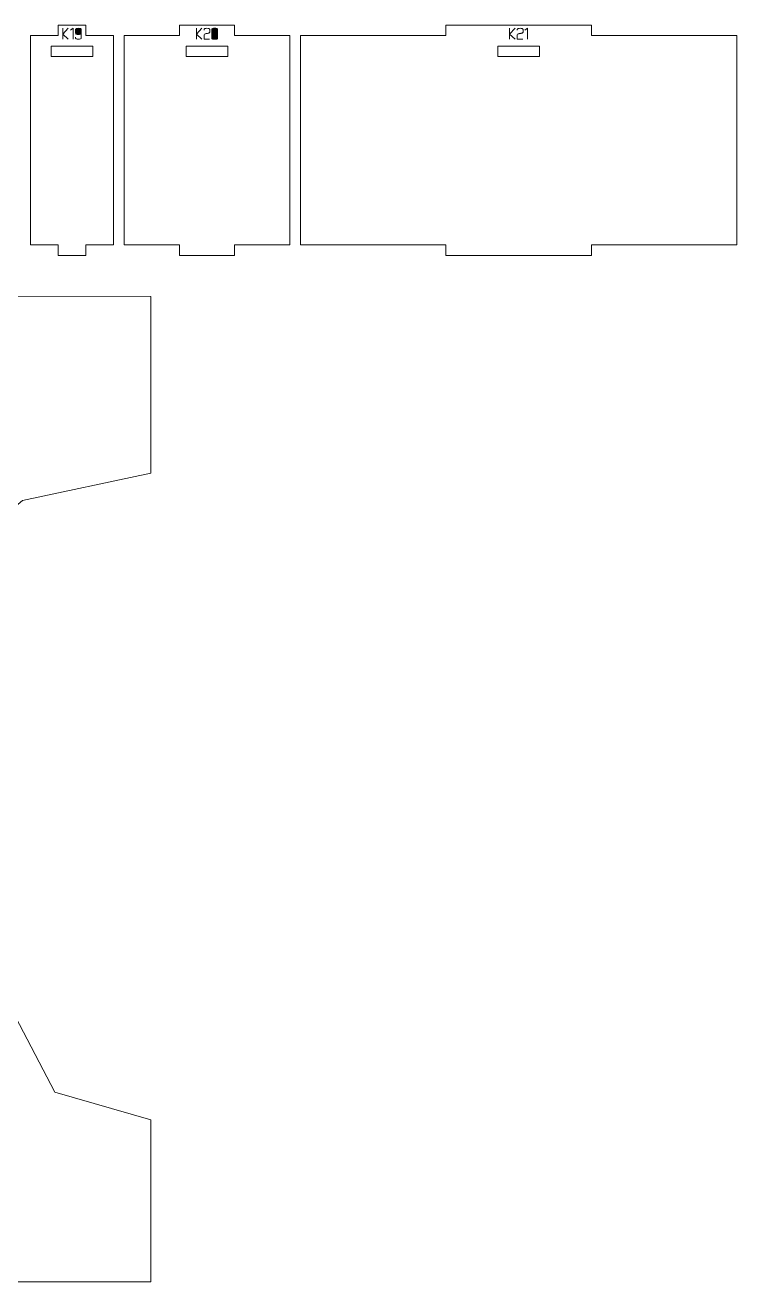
# Model space of a CAD drawing. Header units: centimetres. Extents: x -250 to 250, y -508 to 508.
# Drawn here: x -122.65 to -102.25, y -370.72 to -334.69 of the extents above; entities that cross this region are included whole.
import ezdxf

# ---------------------------------------------------------------- set-up
doc = ezdxf.new("R2010")
doc.units = ezdxf.units.CM
doc.header["$MEASUREMENT"] = 0
doc.layers.add('Capa 1', color=7, linetype='Continuous')

msp = doc.modelspace()

# ---------------------------------------------------------------- hatches: boundary and pattern name
at = {"layer": 'Capa 1', "true_color": 0x3e4095}
h = msp.add_hatch(color=175, dxfattribs=at)
edge = h.paths.add_edge_path()
edge.add_spline(control_points=[(-121.41891, -335.09462), (-121.41891, -335.09462), (-121.57759, -334.94282), (-121.57759, -334.94282), (-121.57759, -334.94282), (-121.57759, -335.09462), (-121.57759, -335.09462), (-121.57759, -335.09462), (-121.57759, -334.77818), (-121.57759, -334.77818), (-121.57759, -334.77818), (-121.57759, -334.94282), (-121.57759, -334.94282), (-121.57759, -334.94282), (-121.41891, -334.77818), (-121.41891, -334.77818), (-121.41891, -334.77818), (-121.57759, -334.94282), (-121.57759, -334.94282), (-121.57759, -334.94282), (-121.41891, -335.09462), (-121.41891, -335.09462)], knot_values=[0, 0, 0, 0, 0.14285714, 0.14285714, 0.14285714, 0.28571429, 0.28571429, 0.28571429, 0.42857143, 0.42857143, 0.42857143, 0.57142857, 0.57142857, 0.57142857, 0.71428571, 0.71428571, 0.71428571, 0.85714286, 0.85714286, 0.85714286, 1, 1, 1, 1], degree=3, periodic=1)
h = msp.add_hatch(color=175, dxfattribs=at)
edge = h.paths.add_edge_path()
edge.add_spline(control_points=[(-121.28133, -334.77772), (-121.28133, -334.77772), (-121.35746, -334.83046), (-121.35746, -334.83046), (-121.35746, -334.83046), (-121.28133, -334.77772), (-121.28133, -334.77772), (-121.28133, -334.77772), (-121.28133, -335.09462), (-121.28133, -335.09462), (-121.28133, -335.09462), (-121.28133, -334.77772), (-121.28133, -334.77772)], knot_values=[0, 0, 0, 0, 0.25, 0.25, 0.25, 0.5, 0.5, 0.5, 0.75, 0.75, 0.75, 1, 1, 1, 1], degree=3, periodic=1)
h = msp.add_hatch(color=175, dxfattribs=at)
edge = h.paths.add_edge_path()
edge.add_spline(control_points=[(-121.2107, -334.92081), (-121.2107, -334.93059), (-121.20283, -334.93892), (-121.18708, -334.9458), (-121.17134, -334.95268), (-121.15169, -334.95612), (-121.12815, -334.95612), (-121.10491, -334.95673), (-121.08535, -334.9539), (-121.06945, -334.94764), (-121.05355, -334.94137), (-121.0456, -334.93242), (-121.0456, -334.92081), (-121.0456, -334.92081), (-121.0456, -334.81349), (-121.0456, -334.81349), (-121.0456, -334.80371), (-121.05347, -334.79538), (-121.06922, -334.7885), (-121.08496, -334.78162), (-121.10461, -334.77818), (-121.12815, -334.77818), (-121.15169, -334.77818), (-121.17134, -334.78162), (-121.18708, -334.7885), (-121.20283, -334.79538), (-121.2107, -334.80371), (-121.2107, -334.81349), (-121.2107, -334.81349), (-121.2107, -334.92081), (-121.2107, -334.92081)], knot_values=[0, 0, 0, 0, 0.1, 0.1, 0.1, 0.2, 0.2, 0.2, 0.3, 0.3, 0.3, 0.4, 0.4, 0.4, 0.5, 0.5, 0.5, 0.6, 0.6, 0.6, 0.7, 0.7, 0.7, 0.8, 0.8, 0.8, 0.9, 0.9, 0.9, 1, 1, 1, 1], degree=3, periodic=1)
h = msp.add_hatch(color=175, dxfattribs=at)
edge = h.paths.add_edge_path()
edge.add_spline(control_points=[(-121.12815, -335.09462), (-121.15169, -335.09462), (-121.17134, -335.09118), (-121.18708, -335.0843), (-121.20283, -335.07742), (-121.2107, -335.06909), (-121.2107, -335.05931), (-121.2107, -335.05931), (-121.2107, -335.03408), (-121.2107, -335.03408), (-121.2107, -335.03408), (-121.2107, -335.05931), (-121.2107, -335.05931), (-121.2107, -335.06909), (-121.20283, -335.07742), (-121.18708, -335.0843), (-121.17134, -335.09118), (-121.15169, -335.09462), (-121.12815, -335.09462), (-121.10461, -335.09462), (-121.08496, -335.09118), (-121.06922, -335.0843), (-121.05347, -335.07742), (-121.0456, -335.06909), (-121.0456, -335.05931), (-121.0456, -335.05931), (-121.0456, -334.92081), (-121.0456, -334.92081), (-121.0456, -334.93242), (-121.05355, -334.94137), (-121.06945, -334.94764), (-121.08535, -334.9539), (-121.10491, -334.95673), (-121.12815, -334.95612), (-121.15169, -334.95612), (-121.17134, -334.95268), (-121.18708, -334.9458), (-121.20283, -334.93892), (-121.2107, -334.93059), (-121.2107, -334.92081), (-121.2107, -334.92081), (-121.2107, -334.81349), (-121.2107, -334.81349), (-121.2107, -334.80371), (-121.20283, -334.79538), (-121.18708, -334.7885), (-121.17134, -334.78162), (-121.15169, -334.77818), (-121.12815, -334.77818), (-121.10461, -334.77818), (-121.08496, -334.78162), (-121.06922, -334.7885), (-121.05347, -334.79538), (-121.0456, -334.80371), (-121.0456, -334.81349), (-121.0456, -334.81349), (-121.0456, -334.92081), (-121.0456, -334.92081), (-121.0456, -334.92081), (-121.0456, -335.05931), (-121.0456, -335.05931), (-121.0456, -335.06909), (-121.05347, -335.07742), (-121.06922, -335.0843), (-121.08496, -335.09118), (-121.10461, -335.09462), (-121.12815, -335.09462)], knot_values=[0, 0, 0, 0, 0.04545455, 0.04545455, 0.04545455, 0.09090909, 0.09090909, 0.09090909, 0.13636364, 0.13636364, 0.13636364, 0.18181818, 0.18181818, 0.18181818, 0.22727273, 0.22727273, 0.22727273, 0.27272727, 0.27272727, 0.27272727, 0.31818182, 0.31818182, 0.31818182, 0.36363636, 0.36363636, 0.36363636, 0.40909091, 0.40909091, 0.40909091, 0.45454545, 0.45454545, 0.45454545, 0.5, 0.5, 0.5, 0.54545455, 0.54545455, 0.54545455, 0.59090909, 0.59090909, 0.59090909, 0.63636364, 0.63636364, 0.63636364, 0.68181818, 0.68181818, 0.68181818, 0.72727273, 0.72727273, 0.72727273, 0.77272727, 0.77272727, 0.77272727, 0.81818182, 0.81818182, 0.81818182, 0.86363636, 0.86363636, 0.86363636, 0.90909091, 0.90909091, 0.90909091, 0.95454545, 0.95454545, 0.95454545, 1, 1, 1, 1], degree=3, periodic=1)
h = msp.add_hatch(color=175, dxfattribs=at)
edge = h.paths.add_edge_path()
edge.add_spline(control_points=[(-117.58488, -335.09462), (-117.58488, -335.09462), (-117.74356, -334.94282), (-117.74356, -334.94282), (-117.74356, -334.94282), (-117.74356, -335.09462), (-117.74356, -335.09462), (-117.74356, -335.09462), (-117.74356, -334.77818), (-117.74356, -334.77818), (-117.74356, -334.77818), (-117.74356, -334.94282), (-117.74356, -334.94282), (-117.74356, -334.94282), (-117.58488, -334.77818), (-117.58488, -334.77818), (-117.58488, -334.77818), (-117.74356, -334.94282), (-117.74356, -334.94282), (-117.74356, -334.94282), (-117.58488, -335.09462), (-117.58488, -335.09462)], knot_values=[0, 0, 0, 0, 0.14285714, 0.14285714, 0.14285714, 0.28571429, 0.28571429, 0.28571429, 0.42857143, 0.42857143, 0.42857143, 0.57142857, 0.57142857, 0.57142857, 0.71428571, 0.71428571, 0.71428571, 0.85714286, 0.85714286, 0.85714286, 1, 1, 1, 1], degree=3, periodic=1)
h = msp.add_hatch(color=175, dxfattribs=at)
edge = h.paths.add_edge_path()
edge.add_spline(control_points=[(-117.52389, -335.09462), (-117.52389, -335.09462), (-117.52389, -334.96208), (-117.52389, -334.96208), (-117.52297, -334.95016), (-117.51212, -334.94099), (-117.49133, -334.93457), (-117.48277, -334.93395), (-117.47459, -334.93296), (-117.46679, -334.93158), (-117.459, -334.93021), (-117.45112, -334.92876), (-117.44317, -334.92723), (-117.4285, -334.92478), (-117.41726, -334.92279), (-117.40947, -334.92127), (-117.40167, -334.91974), (-117.3941, -334.91775), (-117.38676, -334.9153), (-117.36781, -334.90827), (-117.35833, -334.89925), (-117.35833, -334.88825), (-117.35833, -334.88825), (-117.35833, -334.81349), (-117.35833, -334.81349), (-117.35833, -334.80371), (-117.3662, -334.79538), (-117.38195, -334.7885), (-117.39769, -334.78162), (-117.41734, -334.77818), (-117.44088, -334.77818), (-117.46442, -334.77818), (-117.48407, -334.78162), (-117.49981, -334.7885), (-117.51556, -334.79538), (-117.52343, -334.80371), (-117.52343, -334.81349), (-117.52343, -334.81349), (-117.52343, -334.83596), (-117.52343, -334.83596), (-117.52343, -334.83596), (-117.52343, -334.81349), (-117.52343, -334.81349), (-117.52343, -334.80371), (-117.51556, -334.79538), (-117.49981, -334.7885), (-117.48407, -334.78162), (-117.46442, -334.77818), (-117.44088, -334.77818), (-117.41734, -334.77818), (-117.39769, -334.78162), (-117.38195, -334.7885), (-117.3662, -334.79538), (-117.35833, -334.80371), (-117.35833, -334.81349), (-117.35833, -334.81349), (-117.35833, -334.88825), (-117.35833, -334.88825), (-117.35833, -334.89925), (-117.36781, -334.90827), (-117.38676, -334.9153), (-117.3941, -334.91775), (-117.40167, -334.91974), (-117.40947, -334.92127), (-117.41726, -334.92279), (-117.4285, -334.92478), (-117.44317, -334.92723), (-117.45112, -334.92876), (-117.459, -334.93021), (-117.46679, -334.93158), (-117.47459, -334.93296), (-117.48277, -334.93395), (-117.49133, -334.93457), (-117.51212, -334.94099), (-117.52297, -334.95016), (-117.52389, -334.96208), (-117.52389, -334.96208), (-117.52389, -335.09462), (-117.52389, -335.09462), (-117.52389, -335.09462), (-117.36704, -335.09462), (-117.36704, -335.09462), (-117.36704, -335.09462), (-117.52389, -335.09462), (-117.52389, -335.09462)], knot_values=[0, 0, 0, 0, 0.03571429, 0.03571429, 0.03571429, 0.07142857, 0.07142857, 0.07142857, 0.10714286, 0.10714286, 0.10714286, 0.14285714, 0.14285714, 0.14285714, 0.17857143, 0.17857143, 0.17857143, 0.21428571, 0.21428571, 0.21428571, 0.25, 0.25, 0.25, 0.28571429, 0.28571429, 0.28571429, 0.32142857, 0.32142857, 0.32142857, 0.35714286, 0.35714286, 0.35714286, 0.39285714, 0.39285714, 0.39285714, 0.42857143, 0.42857143, 0.42857143, 0.46428571, 0.46428571, 0.46428571, 0.5, 0.5, 0.5, 0.53571429, 0.53571429, 0.53571429, 0.57142857, 0.57142857, 0.57142857, 0.60714286, 0.60714286, 0.60714286, 0.64285714, 0.64285714, 0.64285714, 0.67857143, 0.67857143, 0.67857143, 0.71428571, 0.71428571, 0.71428571, 0.75, 0.75, 0.75, 0.78571429, 0.78571429, 0.78571429, 0.82142857, 0.82142857, 0.82142857, 0.85714286, 0.85714286, 0.85714286, 0.89285714, 0.89285714, 0.89285714, 0.92857143, 0.92857143, 0.92857143, 0.96428571, 0.96428571, 0.96428571, 1, 1, 1, 1], degree=3, periodic=1)
h = msp.add_hatch(color=175, dxfattribs=at)
edge = h.paths.add_edge_path()
edge.add_spline(control_points=[(-117.3033, -335.07077), (-117.3033, -335.08056), (-117.29543, -335.08698), (-117.27968, -335.09003), (-117.26394, -335.09309), (-117.24429, -335.09462), (-117.22075, -335.09462), (-117.19721, -335.09462), (-117.17756, -335.09309), (-117.16182, -335.09003), (-117.14607, -335.08698), (-117.1382, -335.08056), (-117.1382, -335.07077), (-117.1382, -335.07077), (-117.1382, -334.80249), (-117.1382, -334.80249), (-117.1382, -334.7927), (-117.14607, -334.7862), (-117.16182, -334.78299), (-117.17756, -334.77978), (-117.19721, -334.77818), (-117.22075, -334.77818), (-117.24429, -334.77818), (-117.26394, -334.77978), (-117.27968, -334.78299), (-117.29543, -334.7862), (-117.3033, -334.7927), (-117.3033, -334.80249), (-117.3033, -334.80249), (-117.3033, -335.07077), (-117.3033, -335.07077)], knot_values=[0, 0, 0, 0, 0.1, 0.1, 0.1, 0.2, 0.2, 0.2, 0.3, 0.3, 0.3, 0.4, 0.4, 0.4, 0.5, 0.5, 0.5, 0.6, 0.6, 0.6, 0.7, 0.7, 0.7, 0.8, 0.8, 0.8, 0.9, 0.9, 0.9, 1, 1, 1, 1], degree=3, periodic=1)
h = msp.add_hatch(color=175, dxfattribs=at)
edge = h.paths.add_edge_path()
edge.add_spline(control_points=[(-117.1382, -335.07077), (-117.1382, -335.08056), (-117.14607, -335.08698), (-117.16182, -335.09003), (-117.17756, -335.09309), (-117.19721, -335.09462), (-117.22075, -335.09462), (-117.24429, -335.09462), (-117.26394, -335.09309), (-117.27968, -335.09003), (-117.29543, -335.08698), (-117.3033, -335.08056), (-117.3033, -335.07077), (-117.3033, -335.07077), (-117.3033, -334.80249), (-117.3033, -334.80249), (-117.3033, -334.7927), (-117.29543, -334.7862), (-117.27968, -334.78299), (-117.26394, -334.77978), (-117.24429, -334.77818), (-117.22075, -334.77818), (-117.19721, -334.77818), (-117.17756, -334.77978), (-117.16182, -334.78299), (-117.14607, -334.7862), (-117.1382, -334.7927), (-117.1382, -334.80249), (-117.1382, -334.80249), (-117.1382, -335.07077), (-117.1382, -335.07077)], knot_values=[0, 0, 0, 0, 0.1, 0.1, 0.1, 0.2, 0.2, 0.2, 0.3, 0.3, 0.3, 0.4, 0.4, 0.4, 0.5, 0.5, 0.5, 0.6, 0.6, 0.6, 0.7, 0.7, 0.7, 0.8, 0.8, 0.8, 0.9, 0.9, 0.9, 1, 1, 1, 1], degree=3, periodic=1)
h = msp.add_hatch(color=175, dxfattribs=at)
edge = h.paths.add_edge_path()
edge.add_spline(control_points=[(-108.6051, -335.09462), (-108.6051, -335.09462), (-108.76378, -334.94282), (-108.76378, -334.94282), (-108.76378, -334.94282), (-108.76378, -335.09462), (-108.76378, -335.09462), (-108.76378, -335.09462), (-108.76378, -334.77818), (-108.76378, -334.77818), (-108.76378, -334.77818), (-108.76378, -334.94282), (-108.76378, -334.94282), (-108.76378, -334.94282), (-108.6051, -334.77818), (-108.6051, -334.77818), (-108.6051, -334.77818), (-108.76378, -334.94282), (-108.76378, -334.94282), (-108.76378, -334.94282), (-108.6051, -335.09462), (-108.6051, -335.09462)], knot_values=[0, 0, 0, 0, 0.14285714, 0.14285714, 0.14285714, 0.28571429, 0.28571429, 0.28571429, 0.42857143, 0.42857143, 0.42857143, 0.57142857, 0.57142857, 0.57142857, 0.71428571, 0.71428571, 0.71428571, 0.85714286, 0.85714286, 0.85714286, 1, 1, 1, 1], degree=3, periodic=1)
h = msp.add_hatch(color=175, dxfattribs=at)
edge = h.paths.add_edge_path()
edge.add_spline(control_points=[(-108.54411, -335.09462), (-108.54411, -335.09462), (-108.54411, -334.96208), (-108.54411, -334.96208), (-108.54319, -334.95016), (-108.53234, -334.94099), (-108.51155, -334.93457), (-108.50299, -334.93395), (-108.49481, -334.93296), (-108.48701, -334.93158), (-108.47922, -334.93021), (-108.47134, -334.92876), (-108.46339, -334.92723), (-108.44872, -334.92478), (-108.43748, -334.92279), (-108.42969, -334.92127), (-108.42189, -334.91974), (-108.41432, -334.91775), (-108.40698, -334.9153), (-108.38803, -334.90827), (-108.37855, -334.89925), (-108.37855, -334.88825), (-108.37855, -334.88825), (-108.37855, -334.81349), (-108.37855, -334.81349), (-108.37855, -334.80371), (-108.38642, -334.79538), (-108.40217, -334.7885), (-108.41791, -334.78162), (-108.43756, -334.77818), (-108.4611, -334.77818), (-108.48464, -334.77818), (-108.50429, -334.78162), (-108.52003, -334.7885), (-108.53578, -334.79538), (-108.54365, -334.80371), (-108.54365, -334.81349), (-108.54365, -334.81349), (-108.54365, -334.83596), (-108.54365, -334.83596), (-108.54365, -334.83596), (-108.54365, -334.81349), (-108.54365, -334.81349), (-108.54365, -334.80371), (-108.53578, -334.79538), (-108.52003, -334.7885), (-108.50429, -334.78162), (-108.48464, -334.77818), (-108.4611, -334.77818), (-108.43756, -334.77818), (-108.41791, -334.78162), (-108.40217, -334.7885), (-108.38642, -334.79538), (-108.37855, -334.80371), (-108.37855, -334.81349), (-108.37855, -334.81349), (-108.37855, -334.88825), (-108.37855, -334.88825), (-108.37855, -334.89925), (-108.38803, -334.90827), (-108.40698, -334.9153), (-108.41432, -334.91775), (-108.42189, -334.91974), (-108.42969, -334.92127), (-108.43748, -334.92279), (-108.44872, -334.92478), (-108.46339, -334.92723), (-108.47134, -334.92876), (-108.47922, -334.93021), (-108.48701, -334.93158), (-108.49481, -334.93296), (-108.50299, -334.93395), (-108.51155, -334.93457), (-108.53234, -334.94099), (-108.54319, -334.95016), (-108.54411, -334.96208), (-108.54411, -334.96208), (-108.54411, -335.09462), (-108.54411, -335.09462), (-108.54411, -335.09462), (-108.38726, -335.09462), (-108.38726, -335.09462), (-108.38726, -335.09462), (-108.54411, -335.09462), (-108.54411, -335.09462)], knot_values=[0, 0, 0, 0, 0.03571429, 0.03571429, 0.03571429, 0.07142857, 0.07142857, 0.07142857, 0.10714286, 0.10714286, 0.10714286, 0.14285714, 0.14285714, 0.14285714, 0.17857143, 0.17857143, 0.17857143, 0.21428571, 0.21428571, 0.21428571, 0.25, 0.25, 0.25, 0.28571429, 0.28571429, 0.28571429, 0.32142857, 0.32142857, 0.32142857, 0.35714286, 0.35714286, 0.35714286, 0.39285714, 0.39285714, 0.39285714, 0.42857143, 0.42857143, 0.42857143, 0.46428571, 0.46428571, 0.46428571, 0.5, 0.5, 0.5, 0.53571429, 0.53571429, 0.53571429, 0.57142857, 0.57142857, 0.57142857, 0.60714286, 0.60714286, 0.60714286, 0.64285714, 0.64285714, 0.64285714, 0.67857143, 0.67857143, 0.67857143, 0.71428571, 0.71428571, 0.71428571, 0.75, 0.75, 0.75, 0.78571429, 0.78571429, 0.78571429, 0.82142857, 0.82142857, 0.82142857, 0.85714286, 0.85714286, 0.85714286, 0.89285714, 0.89285714, 0.89285714, 0.92857143, 0.92857143, 0.92857143, 0.96428571, 0.96428571, 0.96428571, 1, 1, 1, 1], degree=3, periodic=1)
h = msp.add_hatch(color=175, dxfattribs=at)
edge = h.paths.add_edge_path()
edge.add_spline(control_points=[(-108.24739, -334.77772), (-108.24739, -334.77772), (-108.32352, -334.83046), (-108.32352, -334.83046), (-108.32352, -334.83046), (-108.24739, -334.77772), (-108.24739, -334.77772), (-108.24739, -334.77772), (-108.24739, -335.09462), (-108.24739, -335.09462), (-108.24739, -335.09462), (-108.24739, -334.77772), (-108.24739, -334.77772)], knot_values=[0, 0, 0, 0, 0.25, 0.25, 0.25, 0.5, 0.5, 0.5, 0.75, 0.75, 0.75, 1, 1, 1, 1], degree=3, periodic=1)

# ---------------------------------------------------------------- linework, layer by layer
at = {"layer": 'Capa 1', "color": 240, "lineweight": 9}
for points, knots in [([(-122.50491, -334.98822), (-122.50491, -334.98822), (-122.50491, -340.98822), (-122.50491, -340.98822), (-122.50491, -340.98822), (-121.70937, -340.98822), (-121.70937, -340.98822), (-121.70937, -340.98822), (-121.70937, -341.28822), (-121.70937, -341.28822), (-121.70937, -341.28822), (-120.91383, -341.28822), (-120.91383, -341.28822), (-120.91383, -341.28822), (-120.91383, -340.98822), (-120.91383, -340.98822), (-120.91383, -340.98822), (-120.11829, -340.98822), (-120.11829, -340.98822), (-120.11829, -340.98822), (-120.11829, -334.98822), (-120.11829, -334.98822), (-120.11829, -334.98822), (-120.91383, -334.98822), (-120.91383, -334.98822), (-120.91383, -334.98822), (-120.91383, -334.68822), (-120.91383, -334.68822), (-120.91383, -334.68822), (-121.70937, -334.68822), (-121.70937, -334.68822), (-121.70937, -334.68822), (-121.70937, -334.98822), (-121.70937, -334.98822), (-121.70937, -334.98822), (-122.50491, -334.98822), (-122.50491, -334.98822)], [0, 0, 0, 0, 0.08333333, 0.08333333, 0.08333333, 0.16666667, 0.16666667, 0.16666667, 0.25, 0.25, 0.25, 0.33333333, 0.33333333, 0.33333333, 0.41666667, 0.41666667, 0.41666667, 0.5, 0.5, 0.5, 0.58333333, 0.58333333, 0.58333333, 0.66666667, 0.66666667, 0.66666667, 0.75, 0.75, 0.75, 0.83333333, 0.83333333, 0.83333333, 0.91666667, 0.91666667, 0.91666667, 1, 1, 1, 1]), ([(-119.81829, -334.98822), (-119.81829, -334.98822), (-119.81829, -340.98822), (-119.81829, -340.98822), (-119.81829, -340.98822), (-118.23334, -340.98822), (-118.23334, -340.98822), (-118.23334, -340.98822), (-118.23334, -341.28822), (-118.23334, -341.28822), (-118.23334, -341.28822), (-116.6484, -341.28822), (-116.6484, -341.28822), (-116.6484, -341.28822), (-116.6484, -340.98822), (-116.6484, -340.98822), (-116.6484, -340.98822), (-115.06346, -340.98822), (-115.06346, -340.98822), (-115.06346, -340.98822), (-115.06346, -334.98822), (-115.06346, -334.98822), (-115.06346, -334.98822), (-116.6484, -334.98822), (-116.6484, -334.98822), (-116.6484, -334.98822), (-116.6484, -334.68822), (-116.6484, -334.68822), (-116.6484, -334.68822), (-118.23334, -334.68822), (-118.23334, -334.68822), (-118.23334, -334.68822), (-118.23334, -334.98822), (-118.23334, -334.98822), (-118.23334, -334.98822), (-119.81829, -334.98822), (-119.81829, -334.98822)], [0, 0, 0, 0, 0.08333333, 0.08333333, 0.08333333, 0.16666667, 0.16666667, 0.16666667, 0.25, 0.25, 0.25, 0.33333333, 0.33333333, 0.33333333, 0.41666667, 0.41666667, 0.41666667, 0.5, 0.5, 0.5, 0.58333333, 0.58333333, 0.58333333, 0.66666667, 0.66666667, 0.66666667, 0.75, 0.75, 0.75, 0.83333333, 0.83333333, 0.83333333, 0.91666667, 0.91666667, 0.91666667, 1, 1, 1, 1]), ([(-114.76346, -334.98822), (-114.76346, -334.98822), (-114.76346, -340.98822), (-114.76346, -340.98822), (-114.76346, -340.98822), (-110.59154, -340.98822), (-110.59154, -340.98822), (-110.59154, -340.98822), (-110.59154, -341.28822), (-110.59154, -341.28822), (-110.59154, -341.28822), (-106.41963, -341.28822), (-106.41963, -341.28822), (-106.41963, -341.28822), (-106.41963, -340.98822), (-106.41963, -340.98822), (-106.41963, -340.98822), (-102.24772, -340.98822), (-102.24772, -340.98822), (-102.24772, -340.98822), (-102.24772, -334.98822), (-102.24772, -334.98822), (-102.24772, -334.98822), (-106.41963, -334.98822), (-106.41963, -334.98822), (-106.41963, -334.98822), (-106.41963, -334.68822), (-106.41963, -334.68822), (-106.41963, -334.68822), (-110.59154, -334.68822), (-110.59154, -334.68822), (-110.59154, -334.68822), (-110.59154, -334.98822), (-110.59154, -334.98822), (-110.59154, -334.98822), (-114.76346, -334.98822), (-114.76346, -334.98822)], [0, 0, 0, 0, 0.08333333, 0.08333333, 0.08333333, 0.16666667, 0.16666667, 0.16666667, 0.25, 0.25, 0.25, 0.33333333, 0.33333333, 0.33333333, 0.41666667, 0.41666667, 0.41666667, 0.5, 0.5, 0.5, 0.58333333, 0.58333333, 0.58333333, 0.66666667, 0.66666667, 0.66666667, 0.75, 0.75, 0.75, 0.83333333, 0.83333333, 0.83333333, 0.91666667, 0.91666667, 0.91666667, 1, 1, 1, 1]), ([(-121.9116, -335.58835), (-121.9116, -335.58835), (-120.7116, -335.58835), (-120.7116, -335.58835), (-120.7116, -335.58835), (-120.7116, -335.28835), (-120.7116, -335.28835), (-120.7116, -335.28835), (-121.9116, -335.28835), (-121.9116, -335.28835), (-121.9116, -335.28835), (-121.9116, -335.58835), (-121.9116, -335.58835)], [0, 0, 0, 0, 0.25, 0.25, 0.25, 0.5, 0.5, 0.5, 0.75, 0.75, 0.75, 1, 1, 1, 1]), ([(-118.04087, -335.58835), (-118.04087, -335.58835), (-116.84087, -335.58835), (-116.84087, -335.58835), (-116.84087, -335.58835), (-116.84087, -335.28835), (-116.84087, -335.28835), (-116.84087, -335.28835), (-118.04087, -335.28835), (-118.04087, -335.28835), (-118.04087, -335.28835), (-118.04087, -335.58835), (-118.04087, -335.58835)], [0, 0, 0, 0, 0.25, 0.25, 0.25, 0.5, 0.5, 0.5, 0.75, 0.75, 0.75, 1, 1, 1, 1]), ([(-109.10559, -335.58835), (-109.10559, -335.58835), (-107.90559, -335.58835), (-107.90559, -335.58835), (-107.90559, -335.58835), (-107.90559, -335.28835), (-107.90559, -335.28835), (-107.90559, -335.28835), (-109.10559, -335.28835), (-109.10559, -335.28835), (-109.10559, -335.28835), (-109.10559, -335.58835), (-109.10559, -335.58835)], [0, 0, 0, 0, 0.25, 0.25, 0.25, 0.5, 0.5, 0.5, 0.75, 0.75, 0.75, 1, 1, 1, 1])]:
    msp.add_open_spline(points, degree=3, knots=knots, dxfattribs=at)
at = {"layer": 'Capa 1', "color": 114, "lineweight": 9}
for points, knots in [([(-121.41891, -335.09462), (-121.41891, -335.09462), (-121.57759, -334.94282), (-121.57759, -334.94282), (-121.57759, -334.94282), (-121.57759, -335.09462), (-121.57759, -335.09462), (-121.57759, -335.09462), (-121.57759, -334.77818), (-121.57759, -334.77818), (-121.57759, -334.77818), (-121.57759, -334.94282), (-121.57759, -334.94282), (-121.57759, -334.94282), (-121.41891, -334.77818), (-121.41891, -334.77818), (-121.41891, -334.77818), (-121.57759, -334.94282), (-121.57759, -334.94282), (-121.57759, -334.94282), (-121.41891, -335.09462), (-121.41891, -335.09462)], [0, 0, 0, 0, 0.14285714, 0.14285714, 0.14285714, 0.28571429, 0.28571429, 0.28571429, 0.42857143, 0.42857143, 0.42857143, 0.57142857, 0.57142857, 0.57142857, 0.71428571, 0.71428571, 0.71428571, 0.85714286, 0.85714286, 0.85714286, 1, 1, 1, 1]), ([(-121.28133, -334.77772), (-121.28133, -334.77772), (-121.35746, -334.83046), (-121.35746, -334.83046), (-121.35746, -334.83046), (-121.28133, -334.77772), (-121.28133, -334.77772), (-121.28133, -334.77772), (-121.28133, -335.09462), (-121.28133, -335.09462), (-121.28133, -335.09462), (-121.28133, -334.77772), (-121.28133, -334.77772)], [0, 0, 0, 0, 0.25, 0.25, 0.25, 0.5, 0.5, 0.5, 0.75, 0.75, 0.75, 1, 1, 1, 1]), ([(-121.2107, -334.92081), (-121.2107, -334.93059), (-121.20283, -334.93892), (-121.18708, -334.9458), (-121.17134, -334.95268), (-121.15169, -334.95612), (-121.12815, -334.95612), (-121.10491, -334.95673), (-121.08535, -334.9539), (-121.06945, -334.94764), (-121.05355, -334.94137), (-121.0456, -334.93242), (-121.0456, -334.92081), (-121.0456, -334.92081), (-121.0456, -334.81349), (-121.0456, -334.81349), (-121.0456, -334.80371), (-121.05347, -334.79538), (-121.06922, -334.7885), (-121.08496, -334.78162), (-121.10461, -334.77818), (-121.12815, -334.77818), (-121.15169, -334.77818), (-121.17134, -334.78162), (-121.18708, -334.7885), (-121.20283, -334.79538), (-121.2107, -334.80371), (-121.2107, -334.81349), (-121.2107, -334.81349), (-121.2107, -334.92081), (-121.2107, -334.92081)], [0, 0, 0, 0, 0.1, 0.1, 0.1, 0.2, 0.2, 0.2, 0.3, 0.3, 0.3, 0.4, 0.4, 0.4, 0.5, 0.5, 0.5, 0.6, 0.6, 0.6, 0.7, 0.7, 0.7, 0.8, 0.8, 0.8, 0.9, 0.9, 0.9, 1, 1, 1, 1]), ([(-121.12815, -335.09462), (-121.15169, -335.09462), (-121.17134, -335.09118), (-121.18708, -335.0843), (-121.20283, -335.07742), (-121.2107, -335.06909), (-121.2107, -335.05931), (-121.2107, -335.05931), (-121.2107, -335.03408), (-121.2107, -335.03408), (-121.2107, -335.03408), (-121.2107, -335.05931), (-121.2107, -335.05931), (-121.2107, -335.06909), (-121.20283, -335.07742), (-121.18708, -335.0843), (-121.17134, -335.09118), (-121.15169, -335.09462), (-121.12815, -335.09462), (-121.10461, -335.09462), (-121.08496, -335.09118), (-121.06922, -335.0843), (-121.05347, -335.07742), (-121.0456, -335.06909), (-121.0456, -335.05931), (-121.0456, -335.05931), (-121.0456, -334.92081), (-121.0456, -334.92081), (-121.0456, -334.93242), (-121.05355, -334.94137), (-121.06945, -334.94764), (-121.08535, -334.9539), (-121.10491, -334.95673), (-121.12815, -334.95612), (-121.15169, -334.95612), (-121.17134, -334.95268), (-121.18708, -334.9458), (-121.20283, -334.93892), (-121.2107, -334.93059), (-121.2107, -334.92081), (-121.2107, -334.92081), (-121.2107, -334.81349), (-121.2107, -334.81349), (-121.2107, -334.80371), (-121.20283, -334.79538), (-121.18708, -334.7885), (-121.17134, -334.78162), (-121.15169, -334.77818), (-121.12815, -334.77818), (-121.10461, -334.77818), (-121.08496, -334.78162), (-121.06922, -334.7885), (-121.05347, -334.79538), (-121.0456, -334.80371), (-121.0456, -334.81349), (-121.0456, -334.81349), (-121.0456, -334.92081), (-121.0456, -334.92081), (-121.0456, -334.92081), (-121.0456, -335.05931), (-121.0456, -335.05931), (-121.0456, -335.06909), (-121.05347, -335.07742), (-121.06922, -335.0843), (-121.08496, -335.09118), (-121.10461, -335.09462), (-121.12815, -335.09462)], [0, 0, 0, 0, 0.04545455, 0.04545455, 0.04545455, 0.09090909, 0.09090909, 0.09090909, 0.13636364, 0.13636364, 0.13636364, 0.18181818, 0.18181818, 0.18181818, 0.22727273, 0.22727273, 0.22727273, 0.27272727, 0.27272727, 0.27272727, 0.31818182, 0.31818182, 0.31818182, 0.36363636, 0.36363636, 0.36363636, 0.40909091, 0.40909091, 0.40909091, 0.45454545, 0.45454545, 0.45454545, 0.5, 0.5, 0.5, 0.54545455, 0.54545455, 0.54545455, 0.59090909, 0.59090909, 0.59090909, 0.63636364, 0.63636364, 0.63636364, 0.68181818, 0.68181818, 0.68181818, 0.72727273, 0.72727273, 0.72727273, 0.77272727, 0.77272727, 0.77272727, 0.81818182, 0.81818182, 0.81818182, 0.86363636, 0.86363636, 0.86363636, 0.90909091, 0.90909091, 0.90909091, 0.95454545, 0.95454545, 0.95454545, 1, 1, 1, 1]), ([(-117.58488, -335.09462), (-117.58488, -335.09462), (-117.74356, -334.94282), (-117.74356, -334.94282), (-117.74356, -334.94282), (-117.74356, -335.09462), (-117.74356, -335.09462), (-117.74356, -335.09462), (-117.74356, -334.77818), (-117.74356, -334.77818), (-117.74356, -334.77818), (-117.74356, -334.94282), (-117.74356, -334.94282), (-117.74356, -334.94282), (-117.58488, -334.77818), (-117.58488, -334.77818), (-117.58488, -334.77818), (-117.74356, -334.94282), (-117.74356, -334.94282), (-117.74356, -334.94282), (-117.58488, -335.09462), (-117.58488, -335.09462)], [0, 0, 0, 0, 0.14285714, 0.14285714, 0.14285714, 0.28571429, 0.28571429, 0.28571429, 0.42857143, 0.42857143, 0.42857143, 0.57142857, 0.57142857, 0.57142857, 0.71428571, 0.71428571, 0.71428571, 0.85714286, 0.85714286, 0.85714286, 1, 1, 1, 1]), ([(-117.52389, -335.09462), (-117.52389, -335.09462), (-117.52389, -334.96208), (-117.52389, -334.96208), (-117.52297, -334.95016), (-117.51212, -334.94099), (-117.49133, -334.93457), (-117.48277, -334.93395), (-117.47459, -334.93296), (-117.46679, -334.93158), (-117.459, -334.93021), (-117.45112, -334.92876), (-117.44317, -334.92723), (-117.4285, -334.92478), (-117.41726, -334.92279), (-117.40947, -334.92127), (-117.40167, -334.91974), (-117.3941, -334.91775), (-117.38676, -334.9153), (-117.36781, -334.90827), (-117.35833, -334.89925), (-117.35833, -334.88825), (-117.35833, -334.88825), (-117.35833, -334.81349), (-117.35833, -334.81349), (-117.35833, -334.80371), (-117.3662, -334.79538), (-117.38195, -334.7885), (-117.39769, -334.78162), (-117.41734, -334.77818), (-117.44088, -334.77818), (-117.46442, -334.77818), (-117.48407, -334.78162), (-117.49981, -334.7885), (-117.51556, -334.79538), (-117.52343, -334.80371), (-117.52343, -334.81349), (-117.52343, -334.81349), (-117.52343, -334.83596), (-117.52343, -334.83596), (-117.52343, -334.83596), (-117.52343, -334.81349), (-117.52343, -334.81349), (-117.52343, -334.80371), (-117.51556, -334.79538), (-117.49981, -334.7885), (-117.48407, -334.78162), (-117.46442, -334.77818), (-117.44088, -334.77818), (-117.41734, -334.77818), (-117.39769, -334.78162), (-117.38195, -334.7885), (-117.3662, -334.79538), (-117.35833, -334.80371), (-117.35833, -334.81349), (-117.35833, -334.81349), (-117.35833, -334.88825), (-117.35833, -334.88825), (-117.35833, -334.89925), (-117.36781, -334.90827), (-117.38676, -334.9153), (-117.3941, -334.91775), (-117.40167, -334.91974), (-117.40947, -334.92127), (-117.41726, -334.92279), (-117.4285, -334.92478), (-117.44317, -334.92723), (-117.45112, -334.92876), (-117.459, -334.93021), (-117.46679, -334.93158), (-117.47459, -334.93296), (-117.48277, -334.93395), (-117.49133, -334.93457), (-117.51212, -334.94099), (-117.52297, -334.95016), (-117.52389, -334.96208), (-117.52389, -334.96208), (-117.52389, -335.09462), (-117.52389, -335.09462), (-117.52389, -335.09462), (-117.36704, -335.09462), (-117.36704, -335.09462), (-117.36704, -335.09462), (-117.52389, -335.09462), (-117.52389, -335.09462)], [0, 0, 0, 0, 0.03571429, 0.03571429, 0.03571429, 0.07142857, 0.07142857, 0.07142857, 0.10714286, 0.10714286, 0.10714286, 0.14285714, 0.14285714, 0.14285714, 0.17857143, 0.17857143, 0.17857143, 0.21428571, 0.21428571, 0.21428571, 0.25, 0.25, 0.25, 0.28571429, 0.28571429, 0.28571429, 0.32142857, 0.32142857, 0.32142857, 0.35714286, 0.35714286, 0.35714286, 0.39285714, 0.39285714, 0.39285714, 0.42857143, 0.42857143, 0.42857143, 0.46428571, 0.46428571, 0.46428571, 0.5, 0.5, 0.5, 0.53571429, 0.53571429, 0.53571429, 0.57142857, 0.57142857, 0.57142857, 0.60714286, 0.60714286, 0.60714286, 0.64285714, 0.64285714, 0.64285714, 0.67857143, 0.67857143, 0.67857143, 0.71428571, 0.71428571, 0.71428571, 0.75, 0.75, 0.75, 0.78571429, 0.78571429, 0.78571429, 0.82142857, 0.82142857, 0.82142857, 0.85714286, 0.85714286, 0.85714286, 0.89285714, 0.89285714, 0.89285714, 0.92857143, 0.92857143, 0.92857143, 0.96428571, 0.96428571, 0.96428571, 1, 1, 1, 1]), ([(-117.3033, -335.07077), (-117.3033, -335.08056), (-117.29543, -335.08698), (-117.27968, -335.09003), (-117.26394, -335.09309), (-117.24429, -335.09462), (-117.22075, -335.09462), (-117.19721, -335.09462), (-117.17756, -335.09309), (-117.16182, -335.09003), (-117.14607, -335.08698), (-117.1382, -335.08056), (-117.1382, -335.07077), (-117.1382, -335.07077), (-117.1382, -334.80249), (-117.1382, -334.80249), (-117.1382, -334.7927), (-117.14607, -334.7862), (-117.16182, -334.78299), (-117.17756, -334.77978), (-117.19721, -334.77818), (-117.22075, -334.77818), (-117.24429, -334.77818), (-117.26394, -334.77978), (-117.27968, -334.78299), (-117.29543, -334.7862), (-117.3033, -334.7927), (-117.3033, -334.80249), (-117.3033, -334.80249), (-117.3033, -335.07077), (-117.3033, -335.07077)], [0, 0, 0, 0, 0.1, 0.1, 0.1, 0.2, 0.2, 0.2, 0.3, 0.3, 0.3, 0.4, 0.4, 0.4, 0.5, 0.5, 0.5, 0.6, 0.6, 0.6, 0.7, 0.7, 0.7, 0.8, 0.8, 0.8, 0.9, 0.9, 0.9, 1, 1, 1, 1]), ([(-117.1382, -335.07077), (-117.1382, -335.08056), (-117.14607, -335.08698), (-117.16182, -335.09003), (-117.17756, -335.09309), (-117.19721, -335.09462), (-117.22075, -335.09462), (-117.24429, -335.09462), (-117.26394, -335.09309), (-117.27968, -335.09003), (-117.29543, -335.08698), (-117.3033, -335.08056), (-117.3033, -335.07077), (-117.3033, -335.07077), (-117.3033, -334.80249), (-117.3033, -334.80249), (-117.3033, -334.7927), (-117.29543, -334.7862), (-117.27968, -334.78299), (-117.26394, -334.77978), (-117.24429, -334.77818), (-117.22075, -334.77818), (-117.19721, -334.77818), (-117.17756, -334.77978), (-117.16182, -334.78299), (-117.14607, -334.7862), (-117.1382, -334.7927), (-117.1382, -334.80249), (-117.1382, -334.80249), (-117.1382, -335.07077), (-117.1382, -335.07077)], [0, 0, 0, 0, 0.1, 0.1, 0.1, 0.2, 0.2, 0.2, 0.3, 0.3, 0.3, 0.4, 0.4, 0.4, 0.5, 0.5, 0.5, 0.6, 0.6, 0.6, 0.7, 0.7, 0.7, 0.8, 0.8, 0.8, 0.9, 0.9, 0.9, 1, 1, 1, 1]), ([(-108.6051, -335.09462), (-108.6051, -335.09462), (-108.76378, -334.94282), (-108.76378, -334.94282), (-108.76378, -334.94282), (-108.76378, -335.09462), (-108.76378, -335.09462), (-108.76378, -335.09462), (-108.76378, -334.77818), (-108.76378, -334.77818), (-108.76378, -334.77818), (-108.76378, -334.94282), (-108.76378, -334.94282), (-108.76378, -334.94282), (-108.6051, -334.77818), (-108.6051, -334.77818), (-108.6051, -334.77818), (-108.76378, -334.94282), (-108.76378, -334.94282), (-108.76378, -334.94282), (-108.6051, -335.09462), (-108.6051, -335.09462)], [0, 0, 0, 0, 0.14285714, 0.14285714, 0.14285714, 0.28571429, 0.28571429, 0.28571429, 0.42857143, 0.42857143, 0.42857143, 0.57142857, 0.57142857, 0.57142857, 0.71428571, 0.71428571, 0.71428571, 0.85714286, 0.85714286, 0.85714286, 1, 1, 1, 1]), ([(-108.54411, -335.09462), (-108.54411, -335.09462), (-108.54411, -334.96208), (-108.54411, -334.96208), (-108.54319, -334.95016), (-108.53234, -334.94099), (-108.51155, -334.93457), (-108.50299, -334.93395), (-108.49481, -334.93296), (-108.48701, -334.93158), (-108.47922, -334.93021), (-108.47134, -334.92876), (-108.46339, -334.92723), (-108.44872, -334.92478), (-108.43748, -334.92279), (-108.42969, -334.92127), (-108.42189, -334.91974), (-108.41432, -334.91775), (-108.40698, -334.9153), (-108.38803, -334.90827), (-108.37855, -334.89925), (-108.37855, -334.88825), (-108.37855, -334.88825), (-108.37855, -334.81349), (-108.37855, -334.81349), (-108.37855, -334.80371), (-108.38642, -334.79538), (-108.40217, -334.7885), (-108.41791, -334.78162), (-108.43756, -334.77818), (-108.4611, -334.77818), (-108.48464, -334.77818), (-108.50429, -334.78162), (-108.52003, -334.7885), (-108.53578, -334.79538), (-108.54365, -334.80371), (-108.54365, -334.81349), (-108.54365, -334.81349), (-108.54365, -334.83596), (-108.54365, -334.83596), (-108.54365, -334.83596), (-108.54365, -334.81349), (-108.54365, -334.81349), (-108.54365, -334.80371), (-108.53578, -334.79538), (-108.52003, -334.7885), (-108.50429, -334.78162), (-108.48464, -334.77818), (-108.4611, -334.77818), (-108.43756, -334.77818), (-108.41791, -334.78162), (-108.40217, -334.7885), (-108.38642, -334.79538), (-108.37855, -334.80371), (-108.37855, -334.81349), (-108.37855, -334.81349), (-108.37855, -334.88825), (-108.37855, -334.88825), (-108.37855, -334.89925), (-108.38803, -334.90827), (-108.40698, -334.9153), (-108.41432, -334.91775), (-108.42189, -334.91974), (-108.42969, -334.92127), (-108.43748, -334.92279), (-108.44872, -334.92478), (-108.46339, -334.92723), (-108.47134, -334.92876), (-108.47922, -334.93021), (-108.48701, -334.93158), (-108.49481, -334.93296), (-108.50299, -334.93395), (-108.51155, -334.93457), (-108.53234, -334.94099), (-108.54319, -334.95016), (-108.54411, -334.96208), (-108.54411, -334.96208), (-108.54411, -335.09462), (-108.54411, -335.09462), (-108.54411, -335.09462), (-108.38726, -335.09462), (-108.38726, -335.09462), (-108.38726, -335.09462), (-108.54411, -335.09462), (-108.54411, -335.09462)], [0, 0, 0, 0, 0.03571429, 0.03571429, 0.03571429, 0.07142857, 0.07142857, 0.07142857, 0.10714286, 0.10714286, 0.10714286, 0.14285714, 0.14285714, 0.14285714, 0.17857143, 0.17857143, 0.17857143, 0.21428571, 0.21428571, 0.21428571, 0.25, 0.25, 0.25, 0.28571429, 0.28571429, 0.28571429, 0.32142857, 0.32142857, 0.32142857, 0.35714286, 0.35714286, 0.35714286, 0.39285714, 0.39285714, 0.39285714, 0.42857143, 0.42857143, 0.42857143, 0.46428571, 0.46428571, 0.46428571, 0.5, 0.5, 0.5, 0.53571429, 0.53571429, 0.53571429, 0.57142857, 0.57142857, 0.57142857, 0.60714286, 0.60714286, 0.60714286, 0.64285714, 0.64285714, 0.64285714, 0.67857143, 0.67857143, 0.67857143, 0.71428571, 0.71428571, 0.71428571, 0.75, 0.75, 0.75, 0.78571429, 0.78571429, 0.78571429, 0.82142857, 0.82142857, 0.82142857, 0.85714286, 0.85714286, 0.85714286, 0.89285714, 0.89285714, 0.89285714, 0.92857143, 0.92857143, 0.92857143, 0.96428571, 0.96428571, 0.96428571, 1, 1, 1, 1]), ([(-108.24739, -334.77772), (-108.24739, -334.77772), (-108.32352, -334.83046), (-108.32352, -334.83046), (-108.32352, -334.83046), (-108.24739, -334.77772), (-108.24739, -334.77772), (-108.24739, -334.77772), (-108.24739, -335.09462), (-108.24739, -335.09462), (-108.24739, -335.09462), (-108.24739, -334.77772), (-108.24739, -334.77772)], [0, 0, 0, 0, 0.25, 0.25, 0.25, 0.5, 0.5, 0.5, 0.75, 0.75, 0.75, 1, 1, 1, 1]), ([(-122.72635, -348.32008), (-122.72635, -348.32008), (-128.23522, -352.98201), (-128.23522, -352.98201), (-128.23522, -352.98201), (-121.80553, -365.28045), (-121.80553, -365.28045), (-121.80553, -365.28045), (-119.04777, -366.07179), (-119.04777, -366.07179), (-119.04777, -366.07179), (-119.04777, -370.71531), (-119.04777, -370.71531), (-119.04777, -370.71531), (-131.51499, -370.71531), (-131.51499, -370.71531), (-131.51499, -370.71531), (-131.51499, -366.00105), (-131.51499, -366.00105), (-131.51499, -366.00105), (-129.0187, -364.98389), (-129.0187, -364.98389), (-129.0187, -364.98389), (-133.33628, -357.08971), (-133.33628, -357.08971), (-133.33628, -357.08971), (-137.87014, -361.01545), (-137.87014, -361.01545), (-137.87014, -361.01545), (-137.87014, -365.13149), (-137.87014, -365.13149), (-137.87014, -365.13149), (-135.73608, -366.00105), (-135.73608, -366.00105), (-135.73608, -366.00105), (-135.73608, -370.71531), (-135.73608, -370.71531), (-135.73608, -370.71531), (-148.50208, -370.71531), (-148.50208, -370.71531), (-148.50208, -370.71531), (-148.50208, -366.08386), (-148.50208, -366.08386), (-148.50208, -366.08386), (-145.25832, -365.2143), (-145.25832, -365.2143), (-145.25832, -365.2143), (-145.25832, -348.4403), (-145.25832, -348.4403), (-145.25832, -348.4403), (-148.50208, -347.57075), (-148.50208, -347.57075), (-148.50208, -347.57075), (-148.50208, -342.46101), (-148.50208, -342.46101), (-148.50208, -342.46101), (-135.82145, -342.46101), (-135.82145, -342.46101), (-135.82145, -342.46101), (-135.82145, -347.66267), (-135.82145, -347.66267), (-135.82145, -347.66267), (-137.87014, -348.53222), (-137.87014, -348.53222), (-137.87014, -348.53222), (-137.87014, -352.02619), (-137.87014, -352.02619), (-137.87014, -352.02619), (-131.34514, -352.02619), (-131.34514, -352.02619), (-131.34514, -352.02619), (-131.53974, -342.4616), (-131.53974, -342.4616), (-131.53974, -342.4616), (-119.04777, -342.4699), (-119.04777, -342.4699), (-119.04777, -342.4699), (-119.04777, -347.53433), (-119.04777, -347.53433), (-119.04777, -347.53433), (-122.72635, -348.32008), (-122.72635, -348.32008)], [0, 0, 0, 0, 0.03703704, 0.03703704, 0.03703704, 0.07407407, 0.07407407, 0.07407407, 0.11111111, 0.11111111, 0.11111111, 0.14814815, 0.14814815, 0.14814815, 0.18518519, 0.18518519, 0.18518519, 0.22222222, 0.22222222, 0.22222222, 0.25925926, 0.25925926, 0.25925926, 0.2962963, 0.2962963, 0.2962963, 0.33333333, 0.33333333, 0.33333333, 0.37037037, 0.37037037, 0.37037037, 0.40740741, 0.40740741, 0.40740741, 0.44444444, 0.44444444, 0.44444444, 0.48148148, 0.48148148, 0.48148148, 0.51851852, 0.51851852, 0.51851852, 0.55555556, 0.55555556, 0.55555556, 0.59259259, 0.59259259, 0.59259259, 0.62962963, 0.62962963, 0.62962963, 0.66666667, 0.66666667, 0.66666667, 0.7037037, 0.7037037, 0.7037037, 0.74074074, 0.74074074, 0.74074074, 0.77777778, 0.77777778, 0.77777778, 0.81481481, 0.81481481, 0.81481481, 0.85185185, 0.85185185, 0.85185185, 0.88888889, 0.88888889, 0.88888889, 0.92592593, 0.92592593, 0.92592593, 0.96296296, 0.96296296, 0.96296296, 1, 1, 1, 1])]:
    msp.add_open_spline(points, degree=3, knots=knots, dxfattribs=at)

doc.saveas('drawing.dxf')
